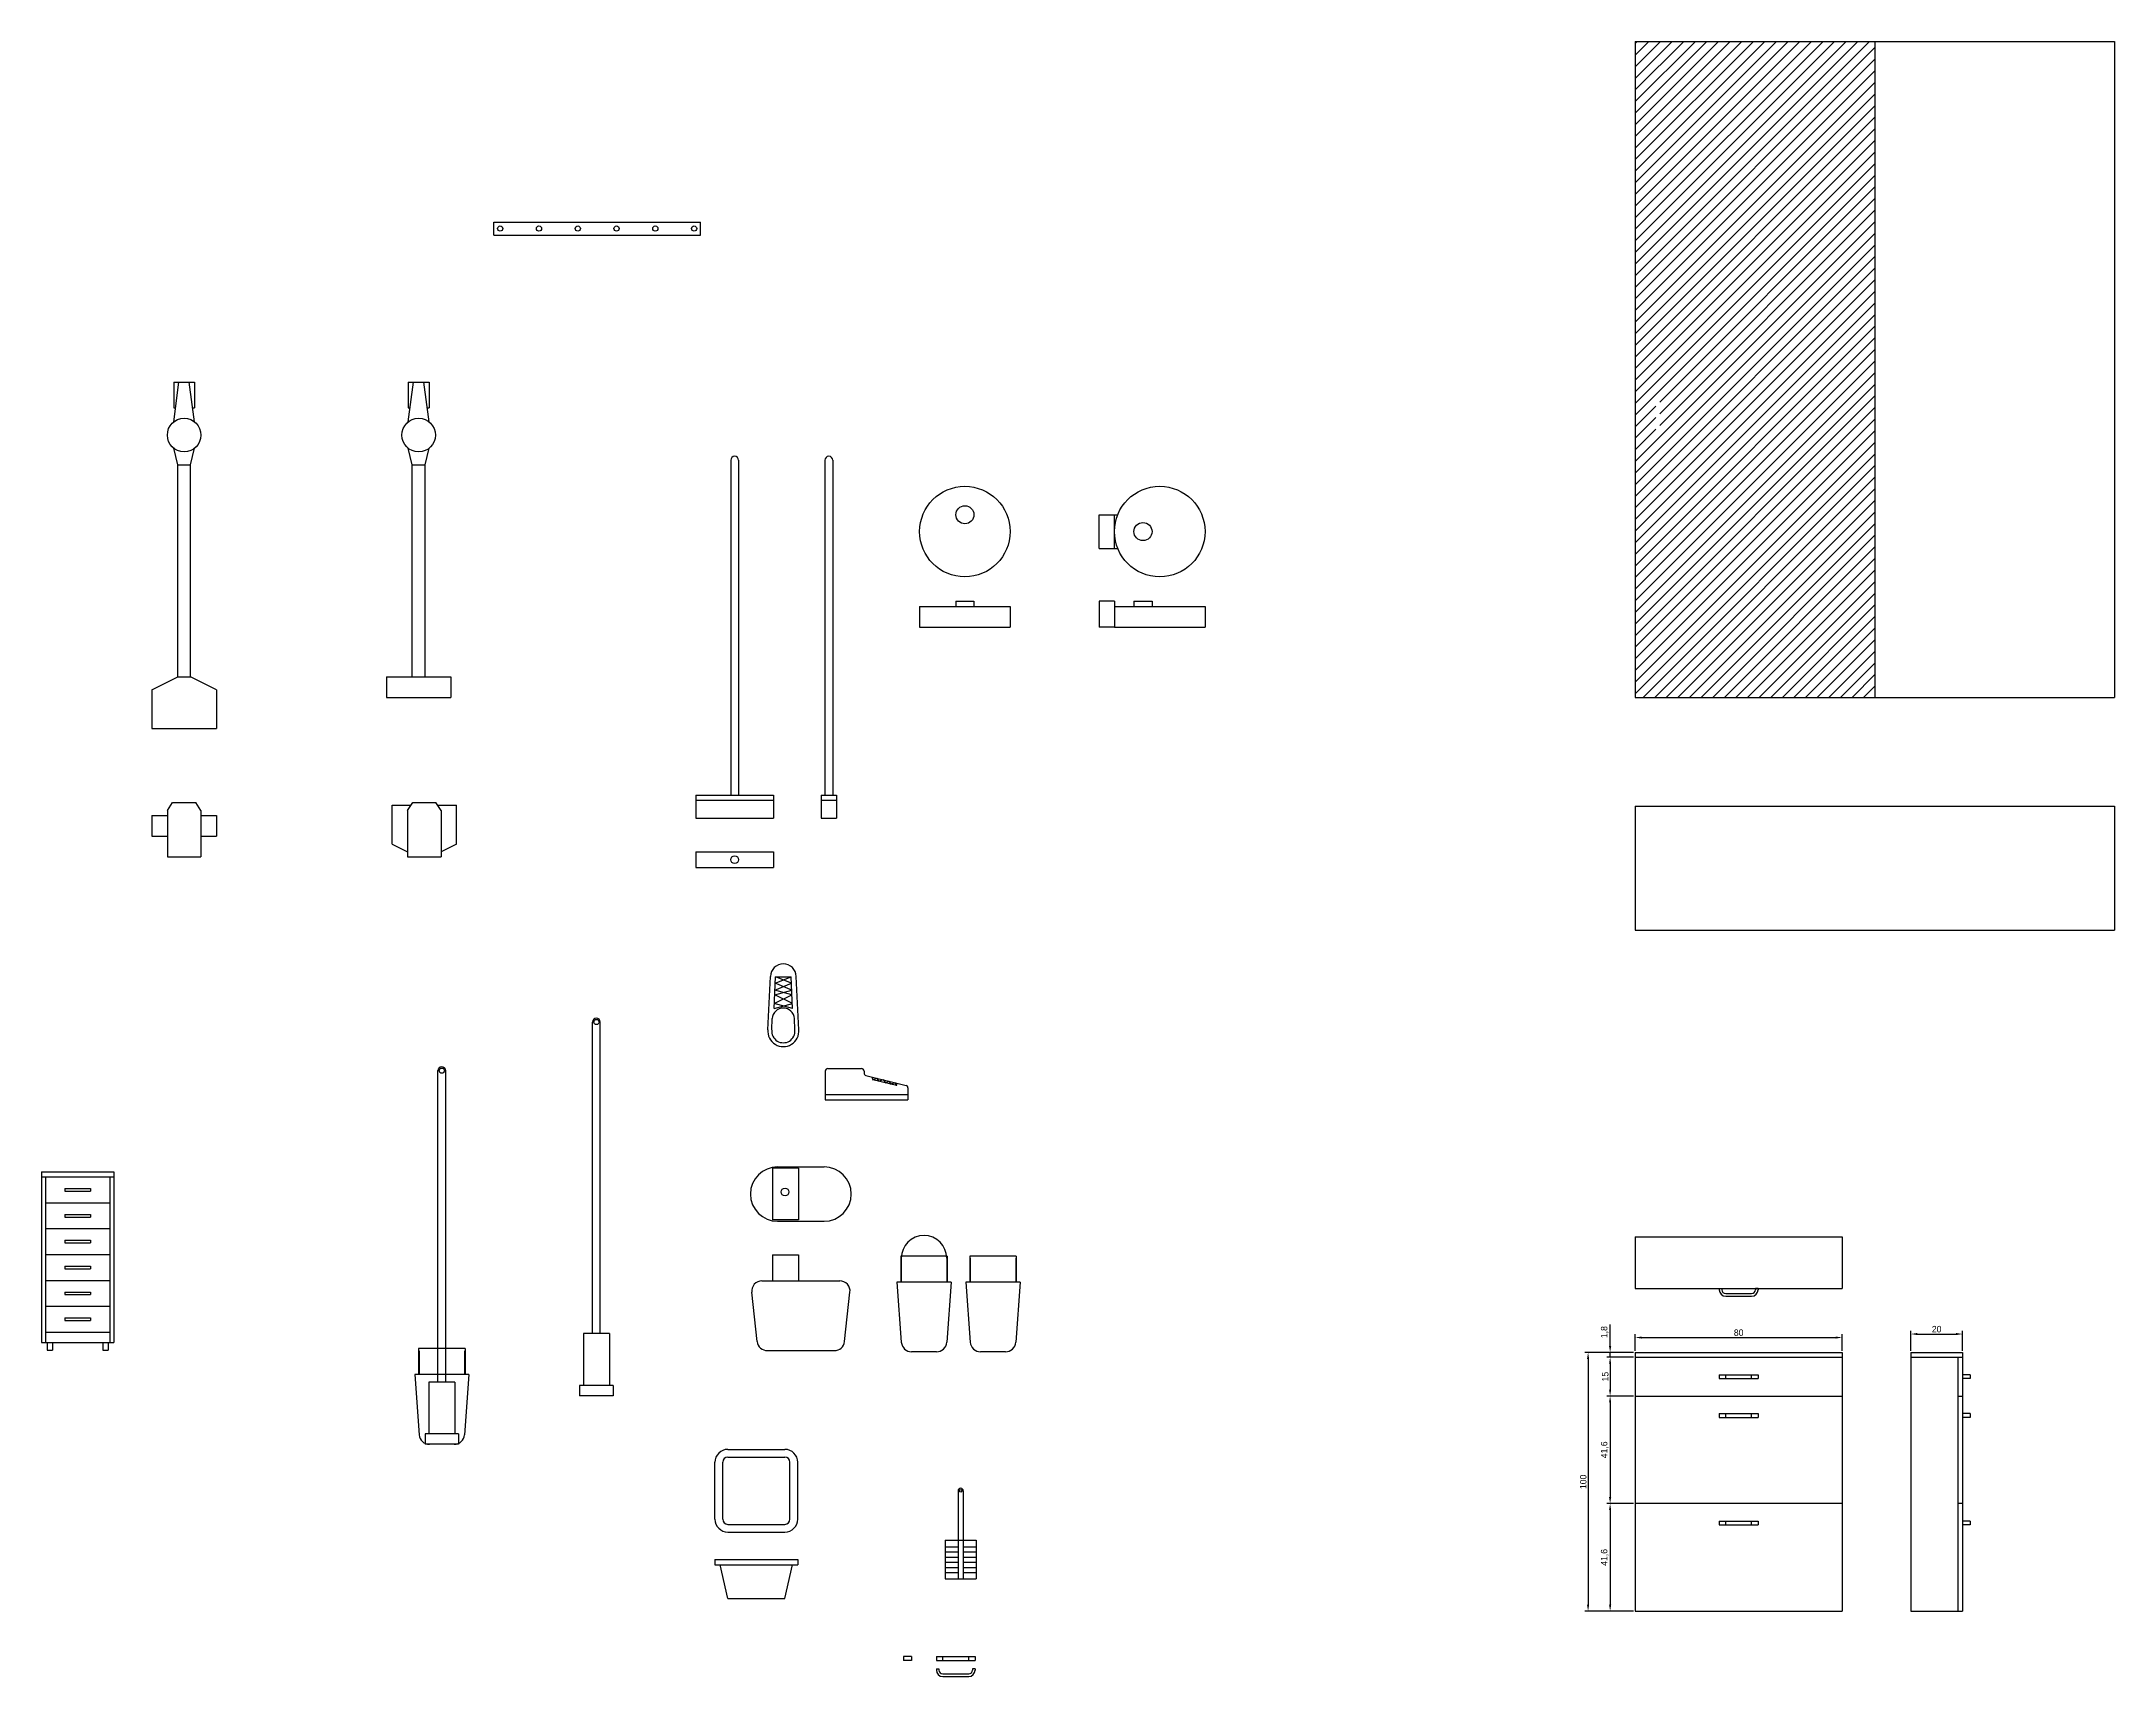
# Model space of a CAD drawing. Header units: millimetres. Extents: x 1764 to 3612, y -931 to 540.
# Drawn here: x 1764 to 2566, y -160 to 473 of the extents above; entities that cross this region are included whole.
import ezdxf

# ---------------------------------------------------------------- set-up
doc = ezdxf.new("R2010")
doc.units = ezdxf.units.MM
doc.layers.add('Wymiar', color=7, linetype='Continuous', true_color=0x9e9e9e)
doc.dimstyles.new('ISO-25', dxfattribs={"dimtxt": 2.5, "dimasz": 2.5, "dimexe": 1.25, "dimexo": 0.625, "dimtad": 1, "dimtxsty": 'Standard', "dimcen": 2.5, "dimadec": 0, "dimazin": 0, "dimtfac": 1, "dimtmove": 0, "dimatfit": 3, "dimfxl": 1, "dimarcsym": 0})

# ---------------------------------------------------------------- blocks, each defined once
blk = doc.blocks.new('Z$W@#20851')
for p, q in [((0, 1.5), (15, 1.5)), ((0, 1.5), (0, 0)), ((0, 0), (15, 0)), ((2.5, 0), (2.5, 1.5)), ((12.5, 0), (12.5, 1.5)), ((15, 1.5), (15, 0))]:
    blk.add_line(p, q)
blk = doc.blocks.new('Z$W@#18662')
for p, q in [((0, 3), (0, 2.5)), ((0, 3), (1, 3)), ((1, 3), (1, 2.5)), ((2.5, 1), (12.5, 1)), ((2.5, 0), (12.5, 0)), ((15, 3), (14, 3)), ((14, 3), (14, 2.5)), ((15, 3), (15, 2.5))]:
    blk.add_line(p, q)
for centre, radius, start, end in [((2.5, 2.5), 2.5, 180, 270), ((2.5, 2.5), 1.5, 180, 270), ((12.5, 2.5), 1.5, 270, 0), ((12.5, 2.5), 2.5, 270, 0)]:
    blk.add_arc(centre, radius, start, end)
blk = doc.blocks.new('*D359')
at = {"layer": 'Defpoints', "color": 0}
for p in [(2380.13, -92.8), (2370.41, -134.4), (2380.13, -134.4)]:
    blk.add_point(p, dxfattribs=at)
at = {"layer": 'Wymiar', "color": 0, "lineweight": -2}
for p, q in [((2379.5, -92.8), (2369.16, -92.8)), ((2370.41, -95.3), (2370.41, -131.9)), ((2379.5, -134.4), (2369.16, -134.4))]:
    blk.add_line(p, q, dxfattribs=at)
at = {"layer": 'Wymiar', "color": 0}
for points in [[(2370.82, -95.3), (2369.99, -95.3), (2370.41, -92.8)], [(2369.99, -131.9), (2370.82, -131.9), (2370.41, -134.4)]]:
    blk.add_solid(points, dxfattribs=at)
at = {"layer": 'Wymiar', "color": 0, "insert": (2368.32, -113.6), "char_height": 2.5, "attachment_point": 5, "rotation": 90}
blk.add_mtext('41,6', dxfattribs=at)
blk = doc.blocks.new('*D360')
at = {"layer": 'Defpoints', "color": 0}
for p in [(2380.13, -51.2), (2370.41, -92.8), (2380.13, -92.8)]:
    blk.add_point(p, dxfattribs=at)
at = {"layer": 'Wymiar', "color": 0, "lineweight": -2}
for p, q in [((2379.5, -51.2), (2369.16, -51.2)), ((2370.41, -53.7), (2370.41, -90.3)), ((2379.5, -92.8), (2369.16, -92.8))]:
    blk.add_line(p, q, dxfattribs=at)
at = {"layer": 'Wymiar', "color": 0}
for points in [[(2370.82, -53.7), (2369.99, -53.7), (2370.41, -51.2)], [(2369.99, -90.3), (2370.82, -90.3), (2370.41, -92.8)]]:
    blk.add_solid(points, dxfattribs=at)
at = {"layer": 'Wymiar', "color": 0, "insert": (2368.32, -72), "char_height": 2.5, "attachment_point": 5, "rotation": 90}
blk.add_mtext('41,6', dxfattribs=at)
blk = doc.blocks.new('*D361')
at = {"layer": 'Defpoints', "color": 0}
for p in [(2380.13, -36.2), (2370.41, -51.2), (2380.13, -51.2)]:
    blk.add_point(p, dxfattribs=at)
at = {"layer": 'Wymiar', "color": 0, "lineweight": -2}
for p, q in [((2379.5, -36.2), (2369.16, -36.2)), ((2370.41, -38.7), (2370.41, -48.7)), ((2379.5, -51.2), (2369.16, -51.2))]:
    blk.add_line(p, q, dxfattribs=at)
at = {"layer": 'Wymiar', "color": 0}
for points in [[(2370.82, -38.7), (2369.99, -38.7), (2370.41, -36.2)], [(2369.99, -48.7), (2370.82, -48.7), (2370.41, -51.2)]]:
    blk.add_solid(points, dxfattribs=at)
at = {"layer": 'Wymiar', "color": 0, "insert": (2368.53, -43.7), "char_height": 2.5, "attachment_point": 5, "rotation": 90}
blk.add_mtext('15', dxfattribs=at)
blk = doc.blocks.new('*D362')
at = {"layer": 'Defpoints', "color": 0}
for p in [(2370.41, -34.4), (2380.13, -34.4), (2380.13, -36.2)]:
    blk.add_point(p, dxfattribs=at)
at = {"layer": 'Wymiar', "color": 0, "lineweight": -2}
for p, q in [((2370.41, -31.9), (2370.41, -23.57)), ((2379.5, -34.4), (2369.16, -34.4)), ((2379.5, -36.2), (2369.16, -36.2)), ((2370.41, -36.2), (2370.41, -34.4)), ((2370.41, -38.7), (2370.41, -41.2))]:
    blk.add_line(p, q, dxfattribs=at)
at = {"layer": 'Wymiar', "color": 0}
for points in [[(2369.99, -31.9), (2370.82, -31.9), (2370.41, -34.4)], [(2370.82, -38.7), (2369.99, -38.7), (2370.41, -36.2)]]:
    blk.add_solid(points, dxfattribs=at)
at = {"layer": 'Wymiar', "color": 0, "insert": (2368.32, -26.49), "char_height": 2.5, "attachment_point": 5, "rotation": 90}
blk.add_mtext('1,8', dxfattribs=at)
blk = doc.blocks.new('*D363')
at = {"layer": 'Defpoints', "color": 0}
for p in [(2380.13, -34.4), (2361.88, -134.4), (2380.13, -134.4)]:
    blk.add_point(p, dxfattribs=at)
at = {"layer": 'Wymiar', "color": 0, "lineweight": -2}
for p, q in [((2379.5, -34.4), (2360.63, -34.4)), ((2361.88, -36.9), (2361.88, -131.9)), ((2379.5, -134.4), (2360.63, -134.4))]:
    blk.add_line(p, q, dxfattribs=at)
at = {"layer": 'Wymiar', "color": 0}
for points in [[(2362.3, -36.9), (2361.46, -36.9), (2361.88, -34.4)], [(2361.46, -131.9), (2362.3, -131.9), (2361.88, -134.4)]]:
    blk.add_solid(points, dxfattribs=at)
at = {"layer": 'Wymiar', "color": 0, "insert": (2360.01, -84.4), "char_height": 2.5, "attachment_point": 5, "rotation": 90}
blk.add_mtext('100', dxfattribs=at)
blk = doc.blocks.new('*D364')
at = {"layer": 'Defpoints', "color": 0}
for p in [(2460.13, -28.58), (2380.13, -34.4), (2460.13, -34.4)]:
    blk.add_point(p, dxfattribs=at)
at = {"layer": 'Wymiar', "color": 0, "lineweight": -2}
for p, q in [((2380.13, -33.78), (2380.13, -27.33)), ((2382.63, -28.58), (2457.63, -28.58)), ((2460.13, -33.78), (2460.13, -27.33))]:
    blk.add_line(p, q, dxfattribs=at)
at = {"layer": 'Wymiar', "color": 0}
for points in [[(2382.63, -28.17), (2382.63, -29), (2380.13, -28.58)], [(2457.63, -29), (2457.63, -28.17), (2460.13, -28.58)]]:
    blk.add_solid(points, dxfattribs=at)
at = {"layer": 'Wymiar', "color": 0, "insert": (2420.13, -26.71), "char_height": 2.5, "attachment_point": 5}
blk.add_mtext('80', dxfattribs=at)
blk = doc.blocks.new('*D365')
at = {"layer": 'Defpoints', "color": 0}
for p in [(2506.73, -27.23), (2486.73, -34.4), (2506.73, -34.4)]:
    blk.add_point(p, dxfattribs=at)
at = {"layer": 'Wymiar', "color": 0, "lineweight": -2}
for p, q in [((2486.73, -33.78), (2486.73, -25.98)), ((2489.23, -27.23), (2504.23, -27.23)), ((2506.73, -33.78), (2506.73, -25.98))]:
    blk.add_line(p, q, dxfattribs=at)
at = {"layer": 'Wymiar', "color": 0}
for points in [[(2489.23, -26.81), (2489.23, -27.65), (2486.73, -27.23)], [(2504.23, -27.65), (2504.23, -26.81), (2506.73, -27.23)]]:
    blk.add_solid(points, dxfattribs=at)
at = {"layer": 'Wymiar', "color": 0, "insert": (2496.73, -25.35), "char_height": 2.5, "attachment_point": 5}
blk.add_mtext('20', dxfattribs=at)

msp = doc.modelspace()

# ---------------------------------------------------------------- hatches: boundary and pattern name
h = msp.add_hatch()
h.set_pattern_fill('ANSI31', color=256, style=0)
h.paths.add_polyline_path([(2472.828, 218.916), (2380.128, 218.916), (2380.128, 472.616), (2472.828, 472.616)])
h.paths.add_polyline_path([(2388.128, 321.416), (2388.128, 318.916), (2389.628, 318.916), (2389.628, 321.416), (2389.628, 331.416), (2389.628, 333.916), (2388.128, 333.916), (2388.128, 331.416)], flags=16)
h.paths.add_polyline_path([(2388.128, 321.416), (2389.628, 321.416), (2389.628, 318.916), (2388.128, 318.916)], flags=16)

# ---------------------------------------------------------------- linework, layer by layer
for p, q in [((2380.128, 472.616), (2380.128, 218.916)), ((2380.128, 472.616), (2565.528, 472.616)), ((2472.828, 472.616), (2472.828, 218.916)), ((2565.528, 472.616), (2565.528, 218.916)), ((1938.568, 397.769), (1938.568, 402.769)), ((1938.568, 402.769), (2018.568, 402.769)), ((2018.568, 397.769), (2018.568, 402.769)), ((1938.568, 397.769), (2018.568, 397.769)), ((1814.798, 340.907), (1822.798, 340.907)), ((1814.798, 325.53), (1816.798, 340.907)), ((1814.798, 340.907), (1814.798, 330.907)), ((1822.798, 325.53), (1820.798, 340.907)), ((1822.798, 340.907), (1822.798, 330.907)), ((1905.518, 340.907), (1913.518, 340.907)), ((1905.518, 325.53), (1907.518, 340.907)), ((1905.518, 340.907), (1905.518, 330.907)), ((1913.518, 325.53), (1911.518, 340.907)), ((1913.518, 340.907), (1913.518, 330.907)), ((1814.798, 330.907), (1815.497, 330.907)), ((1822.099, 330.907), (1822.798, 330.907)), ((1905.518, 330.907), (1906.218, 330.907)), ((1912.819, 330.907), (1913.518, 330.907)), ((1816.298, 308.907), (1814.798, 315.283)), ((1821.298, 308.907), (1822.798, 315.283)), ((1907.018, 308.907), (1905.518, 315.283)), ((1912.018, 308.907), (1913.518, 315.283)), ((1816.298, 226.907), (1816.298, 308.907)), ((1816.298, 308.907), (1821.298, 308.907)), ((1821.298, 226.907), (1821.298, 308.907)), ((1907.018, 226.907), (1907.018, 308.907)), ((1907.018, 308.907), (1912.018, 308.907)), ((1912.018, 226.907), (1912.018, 308.907)), ((2030.249, 310.699), (2030.249, 181.199)), ((2033.249, 310.699), (2033.249, 181.199)), ((2066.686, 310.699), (2066.686, 181.199)), ((2069.686, 310.699), (2069.686, 181.199)), ((2172.695, 289.592), (2178.695, 289.592)), ((2172.695, 276.592), (2172.695, 289.592)), ((2178.695, 276.592), (2178.695, 289.592)), ((2178.695, 289.592), (2179.947, 289.592)), ((2172.695, 276.592), (2178.695, 276.592)), ((2178.695, 276.592), (2179.947, 276.592)), ((2103.308, 254.152), (2103.308, 246.152)), ((2103.308, 254.152), (2138.308, 254.152)), ((2117.308, 256.152), (2117.308, 254.152)), ((2117.308, 256.152), (2124.308, 256.152)), ((2124.308, 256.152), (2124.308, 254.152)), ((2138.308, 254.152), (2138.308, 246.152)), ((2172.695, 256.152), (2172.695, 246.152)), ((2178.695, 256.152), (2172.695, 256.152)), ((2178.695, 256.152), (2178.695, 246.152)), ((2178.695, 254.152), (2178.695, 246.152)), ((2178.695, 254.152), (2213.695, 254.152)), ((2186.195, 256.152), (2186.195, 254.152)), ((2186.195, 256.152), (2193.195, 256.152)), ((2193.195, 256.152), (2193.195, 254.152)), ((2213.695, 254.152), (2213.695, 246.152)), ((2103.308, 246.152), (2138.308, 246.152)), ((2178.695, 246.152), (2172.695, 246.152)), ((2178.695, 246.152), (2213.695, 246.152)), ((1806.298, 221.907), (1816.298, 226.907)), ((1816.298, 226.907), (1821.298, 226.907)), ((1831.298, 221.907), (1821.298, 226.907)), ((1897.018, 226.907), (1922.018, 226.907)), ((1897.018, 226.907), (1897.018, 218.907)), ((1922.018, 226.907), (1922.018, 218.907)), ((1806.298, 221.907), (1806.298, 206.907)), ((1831.298, 221.907), (1831.298, 206.907)), ((1897.018, 218.907), (1922.018, 218.907)), ((2380.128, 218.916), (2565.528, 218.916)), ((1806.298, 206.907), (1831.298, 206.907)), ((1812.298, 175.272), (1814.298, 178.272)), ((1814.298, 178.272), (1823.298, 178.272)), ((1825.298, 175.272), (1823.298, 178.272)), ((1899.207, 177.272), (1906.54, 177.272)), ((1899.207, 162.272), (1899.207, 177.272)), ((1905.207, 175.272), (1907.207, 178.272)), ((1907.207, 178.272), (1916.207, 178.272)), ((1918.207, 175.272), (1916.207, 178.272)), ((1916.874, 177.272), (1924.207, 177.272)), ((1924.207, 162.272), (1924.207, 177.272)), ((2016.749, 181.199), (2046.749, 181.199)), ((2016.749, 181.199), (2016.749, 172.199)), ((2016.749, 179.199), (2046.749, 179.199)), ((2046.749, 181.199), (2046.749, 172.199)), ((2065.186, 181.199), (2071.186, 181.199)), ((2065.186, 181.199), (2065.186, 172.199)), ((2065.186, 179.199), (2071.186, 179.199)), ((2071.186, 181.199), (2071.186, 172.199)), ((2380.128, 176.951), (2380.128, 128.951)), ((2380.128, 176.951), (2565.528, 176.951)), ((2565.528, 176.951), (2565.528, 128.951)), ((1806.298, 173.272), (1806.298, 165.272)), ((1806.298, 173.272), (1812.298, 173.272)), ((1806.298, 173.272), (1806.298, 165.272)), ((1812.298, 175.272), (1812.298, 157.272)), ((1825.298, 175.272), (1825.298, 157.272)), ((1825.298, 173.272), (1831.298, 173.272)), ((1831.298, 173.272), (1831.298, 165.272)), ((1831.298, 173.272), (1831.298, 165.272)), ((1905.207, 175.272), (1905.207, 157.272)), ((1918.207, 175.272), (1918.207, 157.272)), ((2016.749, 172.199), (2046.749, 172.199)), ((2065.186, 172.199), (2071.186, 172.199)), ((1806.298, 165.272), (1812.298, 165.272)), ((1825.298, 165.272), (1831.298, 165.272)), ((1899.207, 162.272), (1905.207, 159.272)), ((1924.207, 162.272), (1918.207, 159.272)), ((1812.298, 157.272), (1825.298, 157.272)), ((1905.207, 157.272), (1918.207, 157.272)), ((1909.207, 157.272), (1914.207, 157.272)), ((2016.749, 159.208), (2016.749, 153.208)), ((2016.749, 159.208), (2046.749, 159.208)), ((2016.749, 153.208), (2046.749, 153.208)), ((2046.749, 159.208), (2046.749, 153.208)), ((2380.128, 128.951), (2565.528, 128.951)), ((2044.605, 90.472), (2045.58, 111.025)), ((2046.995, 98.657), (2047.577, 110.93)), ((2047.243, 103.886), (2053.826, 105.725)), ((2047.33, 105.725), (2053.694, 108.501)), ((2053.913, 103.886), (2047.33, 105.725)), ((2047.462, 108.501), (2053.579, 110.93)), ((2053.826, 105.725), (2047.462, 108.501)), ((2047.577, 110.93), (2053.665, 110.964)), ((2053.694, 108.501), (2047.577, 110.93)), ((2054.161, 98.657), (2053.579, 110.93)), ((2056.551, 90.472), (2055.577, 111.025)), ((2046.995, 98.657), (2054.066, 100.654)), ((2047.09, 100.654), (2053.913, 103.886)), ((2054.161, 98.657), (2047.09, 100.654)), ((2054.066, 100.654), (2047.243, 103.886)), ((1976.779, -27.073), (1976.779, 93.427)), ((1979.779, -27.073), (1979.779, 93.427)), ((2046.103, 90.401), (2046.311, 94.78)), ((2055.053, 90.401), (2054.845, 94.78)), ((1916.973, -45.867), (1916.973, 74.633)), ((1919.973, -45.867), (1919.973, 74.633)), ((2066.803, 74.435), (2066.803, 63.362)), ((2067.803, 75.435), (2080.803, 75.435)), ((2081.803, 74.435), (2081.803, 73.776)), ((2082.559, 72.806), (2098.046, 68.918)), ((2084.783, 72.248), (2085.233, 71.104)), ((2066.803, 65.362), (2098.803, 65.362)), ((2085.233, 71.104), (2086.681, 71.771)), ((2094.321, 68.822), (2085.233, 71.104)), ((2086.681, 71.771), (2087.524, 70.529)), ((2087.524, 70.529), (2089.179, 71.144)), ((2089.179, 71.144), (2090.059, 69.892)), ((2090.059, 69.892), (2091.442, 70.576)), ((2091.442, 70.576), (2092.123, 69.374)), ((2092.123, 69.374), (2093.539, 70.049)), ((2093.539, 70.049), (2094.321, 68.822)), ((2094.321, 68.822), (2094.564, 69.792)), ((2098.803, 67.948), (2098.803, 63.362)), ((2066.803, 63.362), (2098.803, 63.362)), ((1763.607, 35.523), (1791.607, 35.523)), ((1763.607, 35.523), (1763.607, -30.477)), ((1763.607, 33.523), (1791.607, 33.523)), ((1765.107, 33.523), (1765.107, -30.477)), ((1790.107, 33.523), (1790.107, -30.477)), ((1791.607, 35.523), (1791.607, -30.477)), ((2056.443, 36.872), (2046.443, 36.872)), ((2046.443, 36.872), (2046.443, 16.872)), ((2048.361, 37.372), (2066.361, 37.372)), ((2056.443, 36.872), (2056.443, 16.872)), ((1772.607, 29.023), (1772.607, 28.023)), ((1772.607, 29.023), (1782.607, 29.023)), ((1772.607, 28.023), (1782.607, 28.023)), ((1782.607, 29.023), (1782.607, 28.023)), ((1765.107, 23.523), (1790.107, 23.523)), ((1772.607, 19.023), (1772.607, 18.023)), ((1772.607, 19.023), (1782.607, 19.023)), ((1772.607, 18.023), (1782.607, 18.023)), ((1782.607, 19.023), (1782.607, 18.023)), ((2056.443, 16.872), (2046.443, 16.872)), ((2048.361, 16.372), (2066.361, 16.372)), ((1765.107, 13.523), (1790.107, 13.523)), ((1772.607, 9.023), (1772.607, 8.023)), ((1772.607, 9.023), (1782.607, 9.023)), ((1772.607, 8.023), (1782.607, 8.023)), ((1782.607, 9.023), (1782.607, 8.023)), ((2380.128, 10.411), (2380.128, -9.589)), ((2380.128, 10.411), (2460.128, 10.411)), ((2460.128, 10.411), (2460.128, -9.589)), ((1765.107, 3.523), (1790.107, 3.523)), ((2046.443, 3.344), (2046.443, -6.656)), ((2046.443, 3.344), (2056.443, 3.344)), ((2056.443, 3.344), (2056.443, -6.656)), ((2114.002, 2.894), (2096.002, 2.894)), ((2096.002, 2.894), (2096.002, -7.106)), ((2096.196, 2.088), (2096.196, -7.106)), ((2113.808, 2.088), (2113.808, -7.106)), ((2114.002, 2.894), (2114.002, -7.106)), ((2140.689, 2.894), (2122.689, 2.894)), ((2122.689, 2.894), (2122.689, -7.106)), ((2122.883, 2.088), (2122.883, -7.106)), ((2140.495, 2.088), (2140.495, -7.106)), ((2140.689, 2.894), (2140.689, -7.106)), ((1765.107, -6.477), (1790.107, -6.477)), ((1772.607, -0.977), (1772.607, -1.977)), ((1772.607, -0.977), (1782.607, -0.977)), ((1772.607, -1.977), (1782.607, -1.977)), ((1782.607, -0.977), (1782.607, -1.977)), ((2042.33, -6.656), (2072.392, -6.656)), ((2115.502, -7.106), (2094.502, -7.106)), ((2094.502, -7.106), (2096.228, -30.402)), ((2115.502, -7.106), (2113.777, -30.402)), ((2142.189, -7.106), (2121.189, -7.106)), ((2121.189, -7.106), (2122.915, -30.402)), ((2142.189, -7.106), (2140.463, -30.402)), ((1772.607, -10.977), (1772.607, -11.977)), ((1772.607, -10.977), (1782.607, -10.977)), ((1772.607, -11.977), (1782.607, -11.977)), ((1782.607, -10.977), (1782.607, -11.977)), ((2040.466, -30.098), (2038.355, -11.098)), ((2074.256, -30.098), (2076.368, -11.098)), ((2380.128, -9.589), (2460.128, -9.589)), ((2413.628, -9.589), (2426.628, -9.589)), ((1765.107, -16.477), (1790.107, -16.477)), ((1772.607, -20.977), (1772.607, -21.977)), ((1772.607, -20.977), (1782.607, -20.977)), ((1772.607, -21.977), (1782.607, -21.977)), ((1782.607, -20.977), (1782.607, -21.977)), ((1763.607, -30.477), (1791.607, -30.477)), ((1765.107, -26.477), (1790.107, -26.477)), ((1765.835, -30.477), (1765.835, -33.477)), ((1767.835, -30.477), (1767.835, -33.477)), ((1787.379, -30.477), (1787.379, -33.477)), ((1789.379, -30.477), (1789.379, -33.477)), ((1983.279, -27.073), (1973.279, -27.073)), ((1973.279, -27.073), (1973.279, -47.073)), ((1983.279, -27.073), (1983.279, -47.073)), ((1765.835, -33.477), (1767.835, -33.477)), ((1787.379, -33.477), (1789.379, -33.477)), ((1927.473, -32.867), (1909.473, -32.867)), ((1909.473, -32.867), (1909.473, -42.867)), ((1909.666, -33.673), (1909.666, -42.867)), ((1927.279, -33.673), (1927.279, -42.867)), ((1927.473, -32.867), (1927.473, -42.867)), ((2044.441, -33.656), (2070.281, -33.656)), ((2109.788, -34.106), (2100.217, -34.106)), ((2136.474, -34.106), (2126.904, -34.106)), ((2380.128, -34.404), (2380.128, -134.404)), ((2380.128, -34.404), (2460.128, -34.404)), ((2380.128, -36.204), (2460.128, -36.204)), ((2460.128, -34.404), (2460.128, -134.404)), ((2486.732, -34.404), (2506.732, -34.404)), ((2486.732, -34.404), (2486.732, -134.404)), ((2486.732, -36.204), (2506.732, -36.204)), ((2504.932, -36.204), (2504.932, -134.404)), ((2506.732, -34.404), (2506.732, -134.404)), ((1928.973, -42.867), (1907.973, -42.867)), ((1907.973, -42.867), (1909.698, -66.162)), ((1923.473, -45.867), (1913.473, -45.867)), ((1913.473, -45.867), (1913.473, -65.867)), ((1923.473, -45.867), (1923.473, -65.867)), ((1928.973, -42.867), (1927.247, -66.162)), ((1984.779, -47.073), (1971.779, -47.073)), ((1971.779, -47.073), (1971.779, -51.073)), ((1984.779, -47.073), (1984.779, -51.073)), ((2509.732, -42.954), (2506.732, -42.954)), ((2509.732, -44.454), (2506.732, -44.454)), ((2509.732, -42.954), (2509.732, -44.454)), ((1984.779, -51.073), (1971.779, -51.073)), ((2380.128, -51.204), (2460.128, -51.204)), ((2504.932, -51.204), (2506.732, -51.204)), ((2509.732, -57.954), (2506.732, -57.954)), ((2509.732, -59.454), (2506.732, -59.454)), ((2509.732, -57.954), (2509.732, -59.454)), ((1924.973, -65.867), (1911.973, -65.867)), ((1911.973, -65.867), (1911.973, -69.867)), ((1924.973, -69.867), (1911.973, -69.867)), ((1923.258, -69.867), (1913.687, -69.867)), ((1924.973, -65.867), (1924.973, -69.867)), ((2029.143, -71.822), (2051.143, -71.822)), ((2024.143, -98.822), (2024.143, -76.822)), ((2027.143, -98.822), (2027.143, -76.822)), ((2029.143, -74.822), (2051.143, -74.822)), ((2053.143, -98.822), (2053.143, -76.822)), ((2056.143, -98.822), (2056.143, -76.822)), ((2118.193, -87.879), (2118.193, -121.879)), ((2120.193, -87.879), (2120.193, -121.879)), ((2460.128, -92.804), (2380.128, -92.804)), ((2506.732, -92.804), (2504.932, -92.804)), ((2029.143, -100.822), (2051.143, -100.822)), ((2029.143, -103.822), (2051.143, -103.822)), ((2509.732, -99.554), (2506.732, -99.554)), ((2509.732, -101.054), (2506.732, -101.054)), ((2509.732, -99.554), (2509.732, -101.054)), ((2113.193, -106.879), (2125.193, -106.879)), ((2113.193, -106.879), (2113.193, -121.879)), ((2113.193, -109.488), (2118.193, -109.488)), ((2113.193, -111.488), (2118.193, -111.488)), ((2120.193, -109.488), (2125.193, -109.488)), ((2120.193, -111.488), (2125.193, -111.488)), ((2125.193, -106.879), (2125.193, -121.879)), ((2024.143, -114.462), (2024.143, -116.462)), ((2024.143, -114.462), (2056.143, -114.462)), ((2024.143, -116.462), (2056.143, -116.462)), ((2029.143, -129.462), (2026.143, -116.462)), ((2051.143, -129.462), (2054.143, -116.462)), ((2056.143, -114.462), (2056.143, -116.462)), ((2113.193, -113.488), (2118.193, -113.488)), ((2113.193, -115.488), (2118.193, -115.488)), ((2113.193, -117.488), (2118.193, -117.488)), ((2113.193, -119.488), (2118.193, -119.488)), ((2120.193, -113.488), (2125.193, -113.488)), ((2120.193, -115.488), (2125.193, -115.488)), ((2120.193, -117.488), (2125.193, -117.488)), ((2120.193, -119.488), (2125.193, -119.488)), ((2113.193, -121.879), (2125.193, -121.879)), ((2029.143, -129.462), (2051.143, -129.462)), ((2380.128, -134.404), (2460.128, -134.404)), ((2486.732, -134.404), (2506.732, -134.404)), ((2100.108, -151.967), (2097.108, -151.967)), ((2097.108, -151.967), (2097.108, -153.467)), ((2100.108, -151.967), (2100.108, -153.467)), ((2109.779, -151.967), (2124.779, -151.967)), ((2109.779, -151.967), (2109.779, -153.467)), ((2112.279, -153.467), (2112.279, -151.967)), ((2122.279, -153.467), (2122.279, -151.967)), ((2124.779, -151.967), (2124.779, -153.467)), ((2100.108, -153.467), (2097.108, -153.467)), ((2109.779, -153.467), (2124.779, -153.467)), ((2109.779, -156.672), (2109.779, -157.172)), ((2109.779, -156.672), (2110.779, -156.672)), ((2110.779, -156.672), (2110.779, -157.172)), ((2112.279, -158.672), (2122.279, -158.672)), ((2112.279, -159.672), (2122.279, -159.672)), ((2124.779, -156.672), (2123.779, -156.672)), ((2123.779, -156.672), (2123.779, -157.172)), ((2124.779, -156.672), (2124.779, -157.172))]:
    msp.add_line(p, q)
for centre, radius in [((1941.068, 400.269), 1), ((1956.068, 400.269), 1), ((1971.068, 400.269), 1), ((1986.068, 400.269), 1), ((2001.068, 400.269), 1), ((2016.068, 400.269), 1), ((1818.798, 320.407), 6.5), ((1909.518, 320.407), 6.5), ((2120.808, 283.092), 17.5), ((2196.195, 283.092), 17.5), ((2120.808, 289.592), 3.5), ((2189.695, 283.092), 3.5), ((2031.749, 156.208), 1.5), ((1978.279, 93.427), 1), ((1918.473, 74.633), 1), ((2051.231, 27.699), 1.5), ((2119.193, -87.879), 0.5)]:
    msp.add_circle(centre, radius)
for centre, radius, start, end in [((2031.749, 310.699), 1.5, 0, 180), ((2068.186, 310.699), 1.5, 0, 180), ((2050.578, 110.905), 5, 1.382249, 178.617751), ((2050.578, 94.578), 4.272, 2.714703, 177.285297), ((1978.279, 93.427), 1.5, 0, 180), ((2050.578, 89.905), 6, 174.570593, 5.429407), ((2050.578, 89.905), 4.5, 174.570593, 5.429407), ((1918.473, 74.633), 1.5, 0, 180), ((2067.803, 74.435), 1, 90, 180), ((2080.803, 74.435), 1, 0, 90), ((2082.803, 73.776), 1, 180, 255.905272), ((2097.803, 67.948), 1, 0, 75.905272), ((2048.361, 26.872), 10.5, 90, 270), ((2066.361, 26.872), 10.5, 270, 90), ((2105.002, 2.088), 8.806, 0, 180), ((2042.33, -10.656), 4, 90, 186.340192), ((2072.392, -10.656), 4, 353.659808, 90), ((2044.441, -29.656), 4, 186.340192, 270), ((2070.281, -29.656), 4, 270, 353.659808), ((2100.217, -30.106), 4, 184.236395, 270), ((2109.788, -30.106), 4, 270, 355.763605), ((2126.904, -30.106), 4, 184.236395, 270), ((2136.474, -30.106), 4, 270, 355.763605), ((1913.687, -65.867), 4, 184.236395, 270), ((1923.258, -65.867), 4, 270, 355.763605), ((2029.143, -76.822), 5, 90, 180), ((2051.143, -76.822), 5, 0, 90), ((2029.143, -76.822), 2, 90, 180), ((2051.143, -76.822), 2, 0, 90), ((2119.193, -87.879), 1, 0, 180), ((2029.143, -98.822), 5, 180, 270), ((2029.143, -98.822), 2, 180, 270), ((2051.143, -98.822), 2, 270, 0), ((2051.143, -98.822), 5, 270, 0), ((2112.279, -157.172), 2.5, 180, 270), ((2112.279, -157.172), 1.5, 180, 270), ((2122.279, -157.172), 1.5, 270, 0), ((2122.279, -157.172), 2.5, 270, 0)]:
    msp.add_arc(centre, radius, start, end)

# ---------------------------------------------------------------- block references
for name, p in [('Z$W@#18662', (2412.628, -12.589)), ('Z$W@#20851', (2412.628, -44.454)), ('Z$W@#20851', (2412.628, -59.454)), ('Z$W@#20851', (2412.628, -101.054))]:
    msp.add_blockref(name, p)

# ---------------------------------------------------------------- dimensions: what is measured, and where the dimension line sits
at = {"layer": 'Wymiar'}
for base, p1, p2, picture, middle in [((2370.406, -34.404), (2380.128, -36.204), (2380.128, -34.404), '*D362', (2368.323, -26.487)), ((2361.882, -134.404), (2380.128, -34.404), (2380.128, -134.404), '*D363', (2360.007, -84.404)), ((2370.406, -51.204), (2380.128, -36.204), (2380.128, -51.204), '*D361', (2368.531, -43.704)), ((2370.406, -92.804), (2380.128, -51.204), (2380.128, -92.804), '*D360', (2368.323, -72.004)), ((2370.406, -134.404), (2380.128, -92.804), (2380.128, -134.404), '*D359', (2368.323, -113.604))]:
    dim = msp.add_linear_dim(base=base, p1=p1, p2=p2, angle=90, dimstyle='ISO-25', dxfattribs=at)
    dim.commit()
    dim.dimension.update_dxf_attribs({"geometry": picture, "text_midpoint": middle})
for base, p1, p2, picture, middle in [((2506.732, -27.229), (2486.732, -34.404), (2506.732, -34.404), '*D365', (2496.732, -25.354)), ((2460.128, -28.584), (2380.128, -34.404), (2460.128, -34.404), '*D364', (2420.128, -26.709))]:
    dim = msp.add_linear_dim(base=base, p1=p1, p2=p2, dimstyle='ISO-25', dxfattribs=at)
    dim.commit()
    dim.dimension.update_dxf_attribs({"geometry": picture, "text_midpoint": middle})

doc.saveas('drawing.dxf')
